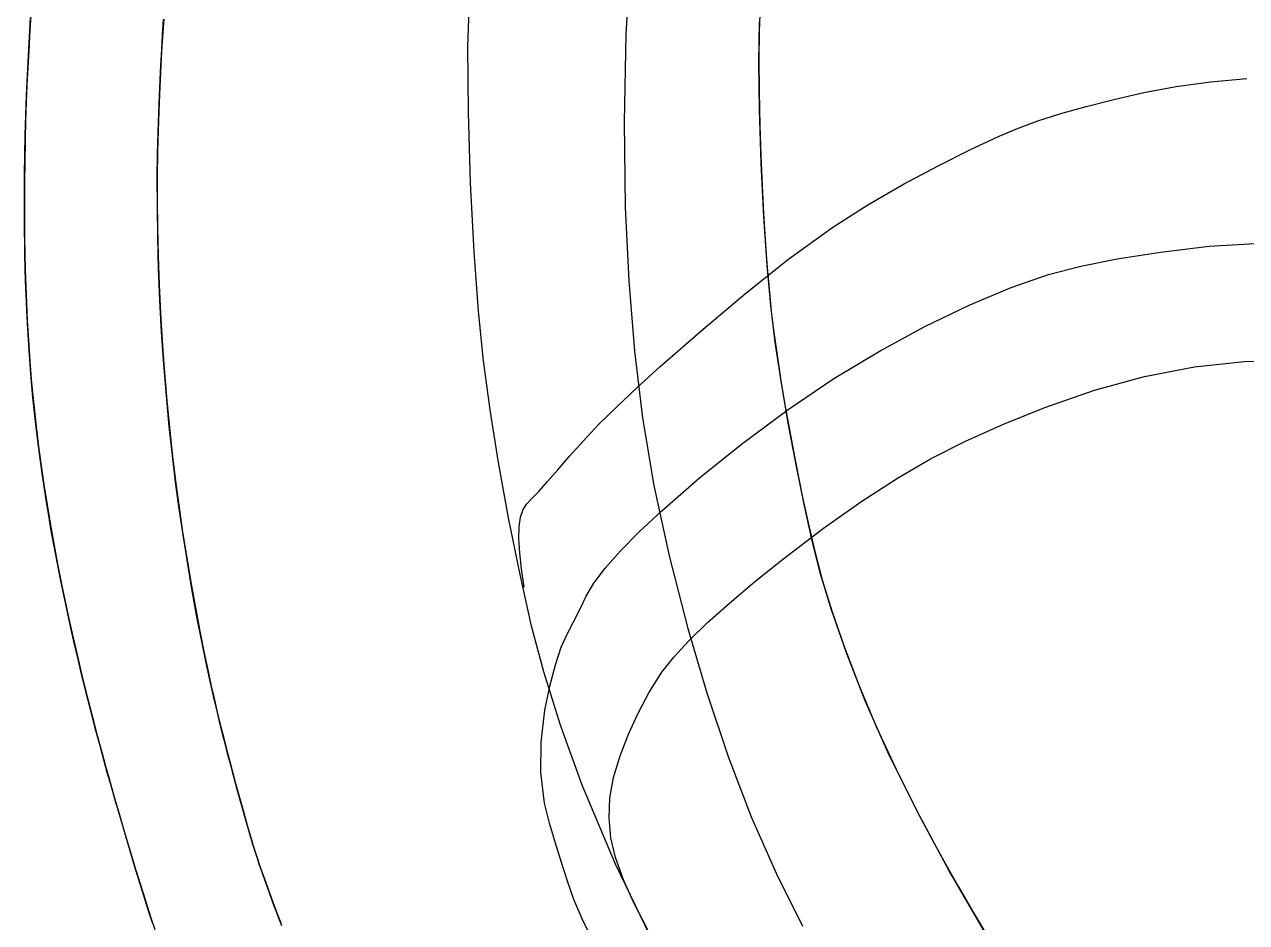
# Model space of a CAD drawing. Extents: x -120222 to -41942, y -19134 to 30932.
# Drawn here: x -97893.9 to -97703.5, y 4266.2 to 4406.2 of the extents above; entities that cross this region are included whole.
import ezdxf

# ---------------------------------------------------------------- set-up
doc = ezdxf.new("R2010")
doc.units = 0
doc.header["$LTSCALE"] = 150
doc.header["$MEASUREMENT"] = 0
doc.layers.get('0').update_dxf_attribs({"linetype": 'CONTINUOUS'})
doc.layers.add('_____', color=7, linetype='CONTINUOUS')

# ---------------------------------------------------------------- blocks, each defined once
blk = doc.blocks.new('____-461')
at = {"color": 1, "linetype": 'Continuous'}
for points in [[(-104234.48, -130.27, 0), (-104235.31, -143.96, 0), (-104235.58, -157.72, 0), (-104235.41, -170.94, 0), (-104234.87, -182.45, 0), (-104233.98, -193.38, 0), (-104232.72, -203.79, 0), (-104230.93, -214.34, 0), (-104228.58, -225.29, 0), (-104225.65, -236.64, 0), (-104222.69, -246.65, 0), (-104219.37, -256.6, 0), (-104215.77, -265.97, 0), (-104211.9, -274.77, 0), (-104207.76, -283, 0)], [(-104311.62, -274.49, 0), (-104312.63, -271.1, 0), (-104313.63, -267.73, 0), (-104314.51, -264.71, 0), (-104314.89, -263.4, 0), (-104315.28, -262.03, 0), (-104315.69, -260.58, 0), (-104316.13, -259.05, 0), (-104316.62, -257.28, 0), (-104317.26, -254.92, 0), (-104318, -252.17, 0), (-104318.76, -249.27, 0), (-104319.47, -246.46, 0), (-104320.14, -243.74, 0), (-104320.75, -241.18, 0), (-104321.29, -238.85, 0), (-104321.77, -236.76, 0), (-104323.43, -228.94, 0), (-104324.91, -221.08, 0), (-104325.26, -219.01, 0), (-104325.6, -216.94, 0), (-104325.92, -214.87, 0), (-104326.23, -212.8, 0), (-104326.54, -210.53, 0), (-104326.89, -207.81, 0), (-104327.32, -204.34, 0), (-104327.72, -200.64, 0), (-104328.06, -196.94, 0), (-104328.32, -193.27, 0), (-104328.52, -189.96, 0), (-104328.68, -187.08, 0), (-104328.8, -184.5, 0), (-104328.87, -182.48, 0), (-104328.93, -180.46, 0), (-104328.97, -178.46, 0), (-104329.01, -176.53, 0), (-104329.03, -174.68, 0), (-104329.05, -172.9, 0), (-104329.05, -170.8, 0), (-104329.04, -168.52, 0), (-104329.02, -165.84, 0), (-104329, -162.8, 0), (-104328.94, -159.71, 0), (-104328.85, -156.6, 0), (-104328.73, -153.48, 0), (-104328.58, -150.37, 0), (-104328.42, -147.37, 0), (-104328.26, -144.36, 0), (-104328.09, -141.46, 0)], [(-104328.02, -140.31, 0), (-104328.2, -143.37, 0), (-104328.38, -146.56, 0), (-104328.65, -151.86, 0), (-104328.87, -157.35, 0), (-104328.96, -160.6, 0), (-104329.01, -163.84, 0), (-104329.03, -166.92, 0), (-104329.04, -169.55, 0), (-104329.05, -171.74, 0), (-104329.04, -173.5, 0), (-104329.02, -175.79, 0), (-104328.98, -178.22, 0), (-104328.92, -180.77, 0), (-104328.84, -183.34, 0), (-104328.74, -185.91, 0), (-104328.6, -188.61, 0), (-104328.42, -191.73, 0), (-104328.2, -194.96, 0), (-104327.94, -198.36, 0), (-104327.61, -201.75, 0), (-104327.23, -205.13, 0), (-104326.84, -208.23, 0), (-104326.49, -210.88, 0), (-104326.02, -214.2, 0), (-104325.53, -217.37, 0), (-104325, -220.53, 0), (-104324.44, -223.69, 0), (-104323.85, -226.84, 0), (-104323.22, -229.99, 0), (-104322.57, -233.13, 0), (-104322.03, -235.58, 0), (-104321.47, -238.1, 0), (-104320.8, -240.96, 0), (-104320.03, -244.18, 0), (-104319.18, -247.64, 0), (-104318.45, -250.45, 0), (-104317.69, -253.32, 0), (-104317, -255.88, 0), (-104316.4, -258.06, 0), (-104315.9, -259.86, 0), (-104315.09, -262.71, 0), (-104314.33, -265.32, 0), (-104313.49, -268.2, 0), (-104312.56, -271.34, 0), (-104311.62, -274.49, 0)], [(-104293.52, -270.07, 0), (-104294.43, -266.87, 0), (-104295.21, -264.09, 0), (-104295.87, -261.72, 0), (-104296.41, -259.76, 0), (-104296.9, -257.94, 0), (-104297.38, -256.1, 0), (-104297.73, -254.75, 0), (-104298.11, -253.25, 0), (-104298.52, -251.61, 0), (-104298.97, -249.74, 0), (-104299.46, -247.66, 0), (-104300, -245.29, 0), (-104300.6, -242.48, 0), (-104301.4, -238.64, 0), (-104302.21, -234.54, 0), (-104302.95, -230.42, 0), (-104303.65, -226.26, 0), (-104304.32, -222, 0), (-104304.98, -217.6, 0), (-104305.49, -213.82, 0), (-104305.99, -209.66, 0), (-104306.48, -205.12, 0), (-104306.93, -200.36, 0), (-104307.33, -195.44, 0), (-104307.68, -190.38, 0), (-104307.95, -185.48, 0), (-104308.15, -180.55, 0), (-104308.27, -175.6, 0), (-104308.33, -170.81, 0), (-104308.34, -166.49, 0), (-104308.3, -162.65, 0), (-104308.21, -159.27, 0), (-104308.12, -156.26, 0), (-104308.02, -153.5, 0), (-104307.91, -151.1, 0), (-104307.79, -148.75, 0), (-104307.66, -146.4, 0), (-104307.51, -144.06, 0), (-104307.35, -141.72, 0)], [(-104307.34, -141.64, 0), (-104307.53, -144.4, 0), (-104307.67, -146.64, 0), (-104307.8, -148.88, 0), (-104307.91, -151.12, 0), (-104308.01, -153.4, 0), (-104308.11, -156.01, 0), (-104308.21, -158.99, 0), (-104308.29, -162.34, 0), (-104308.34, -166.14, 0), (-104308.34, -169.96, 0), (-104308.3, -174.16, 0), (-104308.2, -178.61, 0), (-104308.05, -183.05, 0), (-104307.85, -187.46, 0), (-104307.58, -191.85, 0), (-104307.28, -196.17, 0), (-104306.87, -201.06, 0), (-104306.41, -205.8, 0), (-104305.91, -210.29, 0), (-104305.41, -214.39, 0), (-104304.9, -218.11, 0), (-104304.39, -221.56, 0), (-104303.13, -229.39, 0), (-104301.73, -237.02, 0), (-104301.08, -240.21, 0), (-104300.47, -243.09, 0), (-104299.93, -245.6, 0), (-104299.44, -247.74, 0), (-104298.99, -249.65, 0), (-104298.58, -251.38, 0), (-104297.99, -253.73, 0), (-104297.47, -255.78, 0), (-104296.99, -257.58, 0), (-104296.57, -259.16, 0), (-104296.13, -260.76, 0), (-104295.62, -262.62, 0), (-104295.01, -264.79, 0), (-104294.31, -267.28, 0), (-104293.52, -270.07, 0)], [(-104259.69, -137.15, 0), (-104259.97, -145.89, 0), (-104259.91, -156.2, 0), (-104259.57, -167.15, 0), (-104259.02, -177.9, 0), (-104258.35, -187.14, 0), (-104257.56, -194.91, 0), (-104256.53, -202.56, 0), (-104255.22, -210.74, 0), (-104253.64, -219.36, 0), (-104251.86, -228.19, 0), (-104250.1, -236, 0), (-104248.16, -243.34, 0), (-104245.53, -251.65, 0), (-104242.16, -260.98, 0), (-104237, -273.32, 0), (-104230.82, -286.1, 0)], [(-104214.4, -139.6, 0), (-104214.54, -143.53, 0), (-104214.59, -147.95, 0), (-104214.55, -152.86, 0), (-104214.43, -158.27, 0), (-104214.27, -162.87, 0), (-104214.06, -167.57, 0), (-104213.84, -171.96, 0), (-104213.59, -176.02, 0), (-104213.33, -179.76, 0), (-104213, -183.68, 0), (-104212.64, -187.17, 0), (-104212.23, -190.51, 0), (-104211.75, -194, 0), (-104211.2, -197.65, 0), (-104210.57, -201.46, 0), (-104209.87, -205.41, 0), (-104208.83, -210.89, 0), (-104207.81, -215.96, 0), (-104206.81, -220.61, 0), (-104205.82, -224.83, 0), (-104204.72, -229.03, 0), (-104203.21, -233.89, 0), (-104201.29, -239.43, 0), (-104198.97, -245.55, 0), (-104196.29, -251.91, 0), (-104193.25, -258.47, 0), (-104189.85, -265.23, 0), (-104187.82, -269.07, 0), (-104185.7, -272.96, 0), (-104183.49, -276.88, 0), (-104181.19, -280.85, 0), (-104178.8, -284.86, 0)], [(-104179.57, -283.59, 0), (-104184.96, -274.28, 0), (-104189.87, -265.2, 0), (-104194.25, -256.37, 0), (-104198.02, -247.88, 0), (-104200.93, -240.41, 0), (-104203.27, -233.69, 0), (-104205.02, -227.96, 0), (-104206.27, -222.96, 0), (-104207.49, -217.48, 0), (-104208.74, -211.35, 0), (-104210.01, -204.64, 0), (-104211.13, -198.09, 0), (-104212.04, -191.99, 0), (-104212.74, -186.3, 0), (-104213.31, -179.97, 0), (-104213.81, -172.4, 0), (-104214.22, -164.13, 0), (-104214.5, -155.74, 0), (-104214.59, -148.4, 0), (-104214.5, -142.09, 0)], [(-104251.14, -230.17, 0), (-104251.59, -227.33, 0), (-104251.86, -224.82, 0), (-104251.98, -222.65, 0), (-104251.92, -220.8, 0), (-104251.71, -219.28, 0), (-104251.33, -218.1, 0), (-104250.78, -217.24, 0), (-104250.1, -216.53, 0), (-104248.9, -215.25, 0), (-104247.5, -213.7, 0), (-104245.89, -211.87, 0), (-104244.08, -209.77, 0), (-104241.99, -207.4, 0), (-104239.56, -204.85, 0), (-104236.74, -202.06, 0), (-104233.54, -199.04, 0), (-104229.96, -195.79, 0), (-104223.27, -189.94, 0), (-104216.6, -184.34, 0), (-104209.93, -179, 0), (-104203.04, -174.05, 0), (-104197.6, -170.58, 0), (-104192.02, -167.37, 0), (-104186.66, -164.49, 0), (-104181.7, -162, 0), (-104177.12, -159.87, 0), (-104174.25, -158.67, 0), (-104171.08, -157.5, 0), (-104167.52, -156.36, 0), (-104163.59, -155.24, 0), (-104159.28, -154.14, 0), (-104154.59, -153.06, 0), (-104149.56, -152.13, 0), (-104144.21, -151.41, 0), (-104138.55, -150.91, 0)], [(-104240.17, -285.82, 0), (-104241.99, -282.27, 0), (-104243.44, -278.87, 0), (-104244.39, -276.01, 0), (-104245.32, -273.09, 0), (-104246.27, -270.07, 0), (-104247.23, -266.96, 0), (-104247.98, -263.86, 0), (-104248.59, -259.08, 0), (-104248.53, -254.34, 0), (-104247.92, -249.38, 0), (-104247.15, -245.63, 0), (-104246.27, -242.27, 0), (-104245.38, -239.56, 0), (-104244.46, -237.5, 0), (-104243.48, -235.57, 0), (-104242.4, -233.43, 0), (-104241.48, -231.6, 0), (-104240.32, -229.57, 0), (-104238.55, -227.21, 0), (-104236.17, -224.53, 0), (-104233.18, -221.52, 0), (-104229.7, -218.27, 0), (-104223.77, -213.11, 0), (-104217.09, -207.71, 0), (-104210.04, -202.47, 0), (-104202.9, -197.67, 0), (-104195.7, -193.34, 0), (-104188.7, -189.55, 0), (-104181.78, -186.22, 0), (-104175.24, -183.46, 0), (-104169.43, -181.44, 0), (-104164.4, -180.12, 0), (-104158.72, -179, 0), (-104152.01, -177.94, 0), (-104144.41, -177.03, 0), (-104136.34, -176.56, 0)], [(-104231.91, -283.61, 0), (-104234.02, -279.47, 0), (-104235.66, -275.81, 0), (-104236.91, -272.34, 0), (-104237.64, -269.25, 0), (-104237.93, -266.14, 0), (-104237.8, -263.02, 0), (-104237.24, -259.87, 0), (-104236.19, -256.46, 0), (-104234.9, -253.11, 0), (-104233.41, -249.84, 0), (-104231.72, -246.63, 0), (-104229.72, -243.44, 0), (-104227.85, -241.1, 0), (-104225.48, -238.53, 0), (-104222.59, -235.71, 0), (-104219.18, -232.65, 0), (-104215.26, -229.36, 0), (-104210.92, -225.89, 0), (-104204.51, -221.01, 0), (-104198.53, -216.77, 0), (-104192.98, -213.17, 0), (-104187.82, -210.18, 0), (-104182.38, -207.42, 0), (-104176.43, -204.75, 0), (-104169.99, -202.19, 0), (-104162.29, -199.49, 0), (-104154.48, -197.34, 0), (-104146.69, -195.83, 0), (-104138.93, -194.99, 0), (-104131.07, -194.73, 0)], [(-104293.46, -270.28, 0), (-104293.49, -270.16, 0), (-104293.52, -270.07, 0)], [(-104293.52, -270.07, 0), (-104293.49, -270.19, 0), (-104293.46, -270.28, 0)], [(-104288.94, -282.96, 0), (-104289.65, -281.08, 0), (-104290.31, -279.32, 0), (-104290.92, -277.66, 0), (-104291.48, -276.11, 0), (-104291.97, -274.75, 0), (-104292.41, -273.49, 0), (-104292.8, -272.32, 0), (-104293.15, -271.25, 0), (-104293.46, -270.28, 0)], [(-104293.46, -270.28, 0), (-104293.15, -271.27, 0), (-104292.79, -272.35, 0), (-104292.39, -273.53, 0), (-104291.94, -274.81, 0), (-104291.45, -276.2, 0), (-104290.91, -277.68, 0), (-104290.33, -279.26, 0), (-104289.7, -280.94, 0), (-104289.11, -282.51, 0)], [(-104311.58, -274.63, 0), (-104311.6, -274.56, 0), (-104311.62, -274.49, 0)], [(-104311.62, -274.49, 0), (-104311.6, -274.57, 0), (-104311.58, -274.63, 0)], [(-104309.1, -282.48, 0), (-104309.75, -280.46, 0), (-104310.39, -278.43, 0), (-104311, -276.47, 0), (-104311.58, -274.63, 0)], [(-104311.58, -274.63, 0), (-104311.06, -276.29, 0), (-104310.51, -278.06, 0), (-104309.93, -279.89, 0), (-104309.34, -281.73, 0), (-104308.75, -283.56, 0)]]:
    blk.add_polyline3d(points, dxfattribs=at)

msp = doc.modelspace()

# ---------------------------------------------------------------- block references
at = {"layer": '_____', "color": 0}
msp.add_blockref('____-461', (6435.10495, 4548.69799), dxfattribs=at)

doc.saveas('drawing.dxf')
